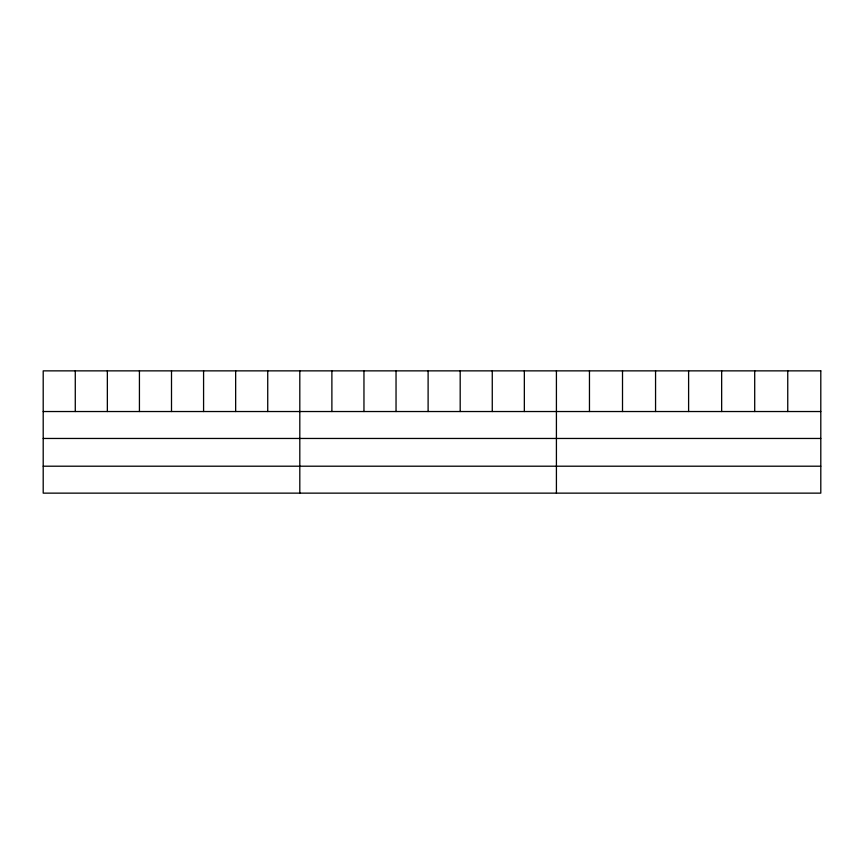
<?xml version="1.0" encoding="UTF-8"?>
<svg xmlns="http://www.w3.org/2000/svg" width="864" height="864" viewBox="0 0 864 864"><rect width="100%" height="100%" fill="white"/><g stroke="black" fill="none" stroke-linecap="round" stroke-linejoin="round"><path stroke-width="1.3" d="M43.2 411.534L820.8 411.534M43.2 438.458L820.8 438.458M43.2 466.204L820.8 466.204M787.752 370.861L787.752 411.534M754.704 370.861L754.704 411.534M721.656 370.861L721.656 411.534M688.608 370.861L688.608 411.534M655.56 370.861L655.56 411.534M622.512 370.861L622.512 411.534M589.464 370.861L589.464 411.534M556.416 370.861L556.416 493.139M524.34 370.861L524.34 411.534M492.264 370.861L492.264 411.534M460.188 370.861L460.188 411.534M428.112 370.861L428.112 411.534M396.036 370.861L396.036 411.534M363.96 370.861L363.96 411.534M331.884 370.861L331.884 411.534M299.808 370.861L299.808 493.139M267.732 370.861L267.732 411.534M235.656 370.861L235.656 411.534M203.58 370.861L203.58 411.534M171.504 370.861L171.504 411.534M139.428 370.861L139.428 411.534M107.352 370.861L107.352 411.534M75.276 370.861L75.276 411.534M820.8 370.861L43.2 370.861L43.2 493.139L820.8 493.139L820.8 370.861"/></g></svg>
